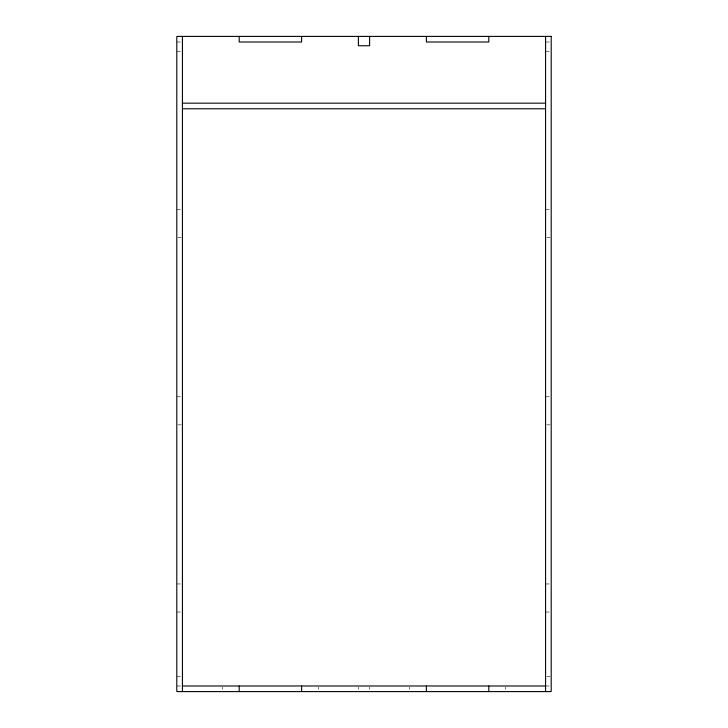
<?xml version="1.0" encoding="UTF-8"?>
<svg xmlns="http://www.w3.org/2000/svg" width="728" height="728" viewBox="0 0 728 728"><rect width="100%" height="100%" fill="white"/><g stroke="black" fill="none" stroke-linecap="round" stroke-linejoin="round"><path stroke-width="0.55" stroke-dasharray="3.64 2.73" d="M176.804 42.015L181.29 42.015M545.581 42.015L550.077 42.015M176.804 51.379L181.29 51.379M545.581 51.379L550.077 51.379M176.804 209.564L181.29 209.564M545.581 209.564L550.077 209.564M177.923 237.637L181.29 237.637M546.71 237.637L550.077 237.637M176.804 396.76L182.419 396.76M545.581 396.76L551.196 396.76M177.923 424.843L181.29 424.843M546.71 424.843L550.077 424.843M176.804 583.956L181.29 583.956M545.581 583.956L550.077 583.956M176.804 612.039L181.29 612.039M545.581 612.039L550.077 612.039M176.804 676.621L181.29 676.621M546.71 676.621L550.077 676.621M176.804 685.985L181.29 685.985M545.581 685.985L550.077 685.985M505.651 687.105L505.651 689.352M409.555 687.105L409.555 689.352M369.615 687.105L369.615 689.352M358.385 687.105L358.385 689.352M318.445 687.105L318.445 689.352M222.349 687.105L222.349 689.352"/><path stroke-width="1.09" d="M182.419 103.167L545.581 103.167M182.419 108.781L545.581 108.781M182.419 685.985L545.581 685.985M545.581 36.4L545.581 691.6M488.797 36.4L488.797 42.015L426.399 42.015L426.399 36.4M488.797 685.985L488.797 691.6M426.399 685.985L426.399 691.6M369.615 36.4L369.615 45.764L358.385 45.764L358.385 36.4M301.601 36.4L301.601 42.015L239.203 42.015L239.203 36.4M301.601 685.985L301.601 691.6M239.203 685.985L239.203 691.6M182.419 36.4L182.419 691.6M551.196 36.4L176.804 36.4L176.804 691.6L551.196 691.6L551.196 36.4"/></g></svg>
